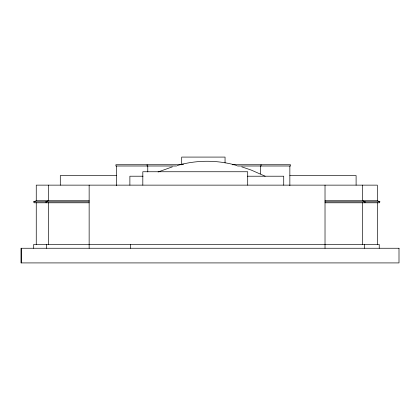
<?xml version="1.0" encoding="UTF-8"?>
<svg xmlns="http://www.w3.org/2000/svg" width="420" height="420" viewBox="0 0 420 420"><rect width="100%" height="100%" fill="white"/><g stroke="black" fill="none" stroke-linecap="round" stroke-linejoin="round"><path stroke-width="0.63" d="M364.796 202.792L365.211 201.815L362.659 200.728L362.659 185.136M325.022 200.728L377.323 200.728L379.874 201.815L379.459 202.792L325.022 202.792M89.145 202.792L34.125 202.792L33.705 201.815L36.257 200.728L89.145 200.728M158.088 171.98L172.337 166.866M177.198 165.501C196.686 159.868 217.434 159.852 236.927 165.501M183.64 164.215L181.697 164.215L181.697 157.085L225.052 157.085L225.052 162.918M181.823 164.734L115.889 164.734L115.889 166.01L176.589 166.01M232.234 164.734L290.488 164.734L290.488 166.01L237.473 166.01M116.529 175.576L60.296 175.576L60.296 185.136M289.853 175.576L356.102 175.576L356.102 185.136M143.026 176.211L129.88 176.211L129.88 185.136M247.448 176.211L283.726 176.211L283.726 185.136M33.705 201.815L89.145 201.815M325.022 201.815L379.874 201.815M241.778 166.866L251.323 170.111L265.156 176.211M46.237 202.792L45.822 201.815L48.368 200.728L48.368 185.136M379.239 248.252L379.239 244.424L33.705 244.424L33.705 248.252M377.323 200.728L377.323 185.136L36.257 185.136L36.257 200.728M377.323 202.792L377.323 244.424M364.576 244.424L364.576 248.252M362.659 202.792L362.659 244.424M325.022 185.136L325.022 248.252M289.853 166.01L289.853 185.682M261.041 164.734L261.041 166.01M260.4 166.01L260.4 173.88M247.706 185.136L247.706 171.749L142.816 171.749L142.816 185.136M147.767 166.01L147.767 171.911M147.126 164.734L147.126 166.01M130.609 244.424L130.609 248.252M116.529 166.01L116.529 185.682M89.145 185.136L89.145 248.252M48.368 202.792L48.368 244.424M46.457 244.424L46.457 248.252M36.257 202.792L36.257 244.424M21.593 248.252L21.593 262.915M399 248.252L21 248.252L21 262.915L399 262.915L399 248.252"/></g></svg>
